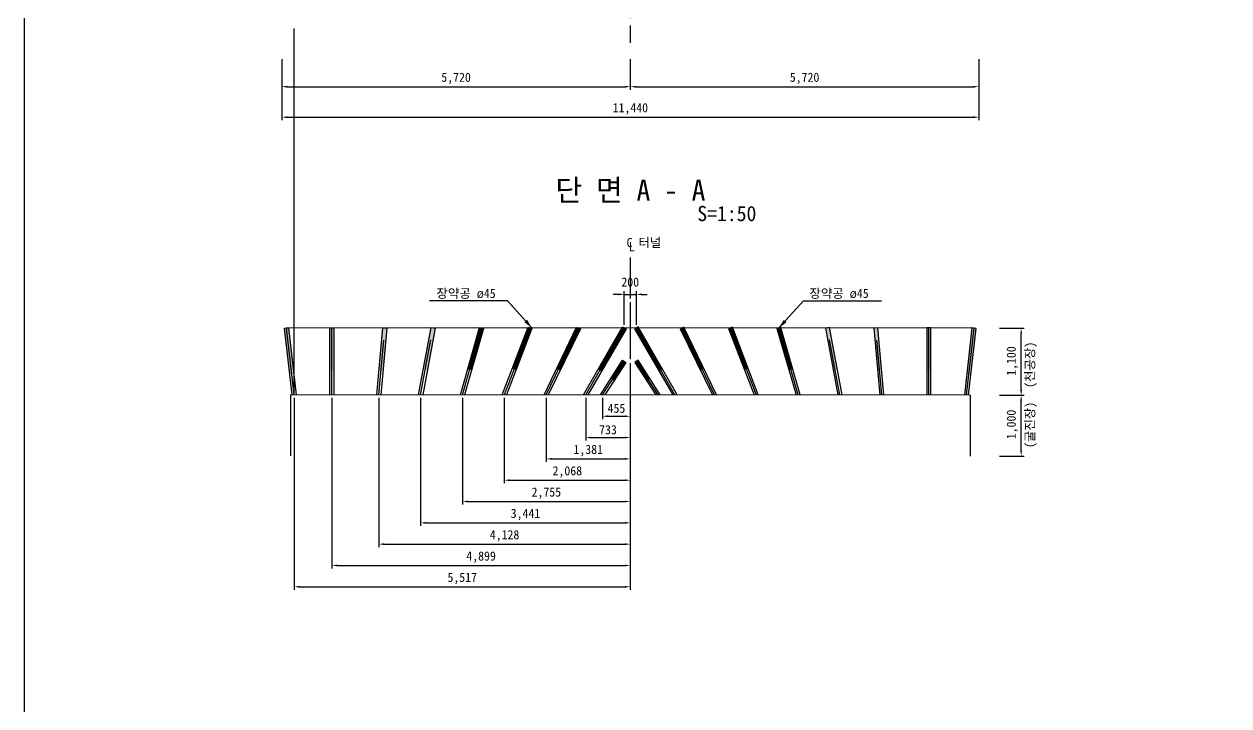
# Model space of a CAD drawing. Header units: millimetres. Extents: x -57518 to 189430, y -17322 to 123318.
# Drawn here: x 109830 to 129605, y 8760 to 19953 of the extents above; entities that cross this region are included whole.
import ezdxf
from ezdxf.enums import TextEntityAlignment as Align

# ---------------------------------------------------------------- set-up
doc = ezdxf.new("R2010")
doc.units = ezdxf.units.MM
doc.header["$LTSCALE"] = 500
doc.header["$PDMODE"] = 1
doc.linetypes.add('A-CENTR01', pattern=[2, 1.25, -0.25, 0.25, -0.25])
for name, color, linetype in [('CS-BLST', 4, 'Continuous'), ('CS-BLST-PATT', 1, 'Continuous'), ('CS-BLST-TEX3', 3, 'Continuous'), ('CS-CNTL', 1, 'A-CENTR01'), ('CS-DIML', 1, 'Continuous'), ('CS-DIMS', 1, 'Continuous'), ('CS-EXCV', 3, 'E-DIGLN01'), ('CS-LEAT', 3, 'Continuous'), ('CS-MISC', 2, 'Continuous'), ('CS-TEX1', 6, 'Continuous'), ('CS-TEXT', 3, 'Continuous'), ('CX-PAPR', 2, 'Continuous')]:
    doc.layers.add(name, color=color, linetype=linetype)
doc.styles.add('굴림체', font='')
doc.styles.get('굴림체').set_extended_font_data('GulimChe')
doc.linetypes.add('E-DIGLN01', pattern='A,0.9,-0.2,[19,kscals.shx,S=0.1,R=180,X=0,Y=0],0.9', length=2)
doc.dimstyles.new('DIM01-50', dxfattribs={"dimscale": 50, "dimtxt": 3, "dimasz": 1.8, "dimexe": 1, "dimexo": 1, "dimgap": 1, "dimtad": 1, "dimdec": 0, "dimzin": 9, "dimdsep": 46, "dimlunit": 6, "dimtxsty": '굴림체', "dimcen": 2.5, "dimclrt": 3, "dimadec": 4, "dimazin": 0, "dimtfac": 1, "dimtdec": 0, "dimtmove": 2, "dimatfit": 3, "dimfxl": 1, "dimtolj": 1, "dimtzin": 0, "dimarcsym": 0})

# ---------------------------------------------------------------- blocks, each defined once
blk = doc.blocks.new('*D270')
at = {"layer": 'CS-DIMS', "color": 0, "lineweight": -2, "transparency": 16777216}
for p, q in [((119324, 13815), (119324, 13465)), ((119780, 13815), (119780, 13465)), ((119414, 13515), (119690, 13515))]:
    blk.add_line(p, q, dxfattribs=at)
at = {"layer": 'CS-DIMS', "color": 0, "transparency": 16777216}
for points in [[(119414, 13530), (119414, 13500), (119324, 13515)], [(119690, 13530), (119690, 13500), (119780, 13515)]]:
    blk.add_solid(points, dxfattribs=at)
at = {"layer": 'Defpoints', "color": 0, "transparency": 16777216}
for p in [(119324, 13865, 0), (119780, 13865), (119780, 13515)]:
    blk.add_point(p, dxfattribs=at)
at = {"layer": 'CS-DIMS', "color": 3, "transparency": 16777216, "insert": (119552, 13645), "char_height": 150, "attachment_point": 5, "style": '굴림체'}
blk.add_mtext('\\A1;455', dxfattribs=at)
blk = doc.blocks.new('*D271')
at = {"layer": 'CS-DIMS', "color": 0, "lineweight": -2, "transparency": 16777216}
for p, q in [((119047, 13815), (119047, 13115)), ((119780, 13815), (119780, 13115)), ((119137, 13165), (119690, 13165))]:
    blk.add_line(p, q, dxfattribs=at)
at = {"layer": 'CS-DIMS', "color": 0, "transparency": 16777216}
for points in [[(119137, 13180), (119137, 13150), (119047, 13165)], [(119690, 13180), (119690, 13150), (119780, 13165)]]:
    blk.add_solid(points, dxfattribs=at)
at = {"layer": 'Defpoints', "color": 0, "transparency": 16777216}
for p in [(119047, 13865), (119780, 13865), (119780, 13165)]:
    blk.add_point(p, dxfattribs=at)
at = {"layer": 'CS-DIMS', "color": 3, "transparency": 16777216, "insert": (119413, 13292), "char_height": 150, "attachment_point": 5, "style": '굴림체'}
blk.add_mtext('\\A1;733', dxfattribs=at)
blk = doc.blocks.new('*D272')
at = {"layer": 'CS-DIMS', "color": 0, "lineweight": -2, "transparency": 16777216}
for p, q in [((118399, 13815), (118399, 12765)), ((119780, 13115), (119780, 12765)), ((118489, 12815), (119690, 12815))]:
    blk.add_line(p, q, dxfattribs=at)
at = {"layer": 'CS-DIMS', "color": 0, "transparency": 16777216}
for points in [[(118489, 12830), (118489, 12800), (118399, 12815)], [(119690, 12830), (119690, 12800), (119780, 12815)]]:
    blk.add_solid(points, dxfattribs=at)
at = {"layer": 'Defpoints', "color": 0, "transparency": 16777216}
for p in [(118399, 13865, 0), (119780, 13165), (119780, 12815)]:
    blk.add_point(p, dxfattribs=at)
at = {"layer": 'CS-DIMS', "color": 3, "transparency": 16777216, "insert": (119089, 12951), "char_height": 150, "attachment_point": 5, "style": '굴림체'}
blk.add_mtext('\\A1;1,381', dxfattribs=at)
blk = doc.blocks.new('*D273')
at = {"layer": 'CS-DIMS', "color": 0, "lineweight": -2, "transparency": 16777216}
for p, q in [((117712, 13815), (117712, 12415)), ((119780, 12765), (119780, 12415)), ((117802, 12465), (119690, 12465))]:
    blk.add_line(p, q, dxfattribs=at)
at = {"layer": 'CS-DIMS', "color": 0, "transparency": 16777216}
for points in [[(117802, 12480), (117802, 12450), (117712, 12465)], [(119690, 12480), (119690, 12450), (119780, 12465)]]:
    blk.add_solid(points, dxfattribs=at)
at = {"layer": 'Defpoints', "color": 0, "transparency": 16777216}
for p in [(117712, 13865, 0), (119780, 12815), (119780, 12465)]:
    blk.add_point(p, dxfattribs=at)
at = {"layer": 'CS-DIMS', "color": 3, "transparency": 16777216, "insert": (118746, 12601), "char_height": 150, "attachment_point": 5, "style": '굴림체'}
blk.add_mtext('\\A1;2,068', dxfattribs=at)
blk = doc.blocks.new('*D274')
at = {"layer": 'CS-DIMS', "color": 0, "lineweight": -2, "transparency": 16777216}
for p, q in [((117025, 13815), (117025, 12065)), ((119780, 12415), (119780, 12065)), ((117115, 12115), (119690, 12115))]:
    blk.add_line(p, q, dxfattribs=at)
at = {"layer": 'CS-DIMS', "color": 0, "transparency": 16777216}
for points in [[(117115, 12130), (117115, 12100), (117025, 12115)], [(119690, 12130), (119690, 12100), (119780, 12115)]]:
    blk.add_solid(points, dxfattribs=at)
at = {"layer": 'Defpoints', "color": 0, "transparency": 16777216}
for p in [(117025, 13865, 0), (119780, 12465), (119780, 12115)]:
    blk.add_point(p, dxfattribs=at)
at = {"layer": 'CS-DIMS', "color": 3, "transparency": 16777216, "insert": (118402, 12251), "char_height": 150, "attachment_point": 5, "style": '굴림체'}
blk.add_mtext('\\A1;2,755', dxfattribs=at)
blk = doc.blocks.new('*D275')
at = {"layer": 'CS-DIMS', "color": 0, "lineweight": -2, "transparency": 16777216}
for p, q in [((116338, 13815), (116338, 11715)), ((119780, 12065), (119780, 11715)), ((116428, 11765), (119690, 11765))]:
    blk.add_line(p, q, dxfattribs=at)
at = {"layer": 'CS-DIMS', "color": 0, "transparency": 16777216}
for points in [[(116428, 11780), (116428, 11750), (116338, 11765)], [(119690, 11780), (119690, 11750), (119780, 11765)]]:
    blk.add_solid(points, dxfattribs=at)
at = {"layer": 'Defpoints', "color": 0, "transparency": 16777216}
for p in [(116338, 13865, 0), (119780, 12115), (119780, 11765)]:
    blk.add_point(p, dxfattribs=at)
at = {"layer": 'CS-DIMS', "color": 3, "transparency": 16777216, "insert": (118059, 11901), "char_height": 150, "attachment_point": 5, "style": '굴림체'}
blk.add_mtext('\\A1;3,441', dxfattribs=at)
blk = doc.blocks.new('*D276')
at = {"layer": 'CS-DIMS', "color": 0, "lineweight": -2, "transparency": 16777216}
for p, q in [((125842, 14960), (126245, 14960)), ((126195, 13950), (126195, 14870)), ((125842, 13860), (126245, 13860))]:
    blk.add_line(p, q, dxfattribs=at)
at = {"layer": 'CS-DIMS', "color": 0, "transparency": 16777216}
for points in [[(126180, 14870), (126210, 14870), (126195, 14960)], [(126180, 13950), (126210, 13950), (126195, 13860)]]:
    blk.add_solid(points, dxfattribs=at)
at = {"layer": 'Defpoints', "color": 0, "transparency": 16777216}
for p in [(125792, 14960), (126195, 14960), (125792, 13860, 0)]:
    blk.add_point(p, dxfattribs=at)
at = {"layer": 'CS-DIMS', "color": 3, "transparency": 16777216, "insert": (126051, 14421), "char_height": 150, "attachment_point": 5, "rotation": 90, "style": '굴림체'}
blk.add_mtext('\\A1;1,100', dxfattribs=at)
blk = doc.blocks.new('*D277')
at = {"layer": 'CS-DIMS', "color": 0, "lineweight": -2, "transparency": 16777216}
for p, q in [((125842, 13860), (126245, 13860)), ((126195, 12950), (126195, 13770)), ((125842, 12860), (126245, 12860))]:
    blk.add_line(p, q, dxfattribs=at)
at = {"layer": 'CS-DIMS', "color": 0, "transparency": 16777216}
for points in [[(126180, 13770), (126210, 13770), (126195, 13860)], [(126180, 12950), (126210, 12950), (126195, 12860)]]:
    blk.add_solid(points, dxfattribs=at)
at = {"layer": 'Defpoints', "color": 0, "transparency": 16777216}
for p in [(125792, 13860), (126195, 13860), (125792, 12860)]:
    blk.add_point(p, dxfattribs=at)
at = {"layer": 'CS-DIMS', "color": 3, "transparency": 16777216, "insert": (126051, 13380), "char_height": 150, "attachment_point": 5, "rotation": 90, "style": '굴림체'}
blk.add_mtext('\\A1;1,000', dxfattribs=at)
blk = doc.blocks.new('*D278')
at = {"layer": 'CS-DIMS', "color": 0, "lineweight": -2, "transparency": 16777216}
for p, q in [((125842, 14960), (126245, 14960)), ((126195, 13950), (126195, 14870)), ((125842, 13860), (126245, 13860))]:
    blk.add_line(p, q, dxfattribs=at)
at = {"layer": 'CS-DIMS', "color": 0, "transparency": 16777216}
for points in [[(126180, 14870), (126210, 14870), (126195, 14960)], [(126180, 13950), (126210, 13950), (126195, 13860)]]:
    blk.add_solid(points, dxfattribs=at)
at = {"layer": 'Defpoints', "color": 0, "transparency": 16777216}
for p in [(125792, 14960), (126195, 14960), (125792, 13860, 0)]:
    blk.add_point(p, dxfattribs=at)
at = {"layer": 'CS-DIMS', "color": 3, "transparency": 16777216, "insert": (126051, 14421), "char_height": 150, "attachment_point": 5, "rotation": 90, "style": '굴림체'}
blk.add_mtext('\\A1;1,100', dxfattribs=at)
blk = doc.blocks.new('*D279')
at = {"layer": 'CS-DIMS', "color": 0, "lineweight": -2, "transparency": 16777216}
for p, q in [((125842, 13860), (126245, 13860)), ((126195, 12950), (126195, 13770)), ((125842, 12860), (126245, 12860))]:
    blk.add_line(p, q, dxfattribs=at)
at = {"layer": 'CS-DIMS', "color": 0, "transparency": 16777216}
for points in [[(126180, 13770), (126210, 13770), (126195, 13860)], [(126180, 12950), (126210, 12950), (126195, 12860)]]:
    blk.add_solid(points, dxfattribs=at)
at = {"layer": 'Defpoints', "color": 0, "transparency": 16777216}
for p in [(125792, 13860), (126195, 13860), (125792, 12860)]:
    blk.add_point(p, dxfattribs=at)
at = {"layer": 'CS-DIMS', "color": 3, "transparency": 16777216, "insert": (126051, 13380), "char_height": 150, "attachment_point": 5, "rotation": 90, "style": '굴림체'}
blk.add_mtext('\\A1;1,000', dxfattribs=at)
blk = doc.blocks.new('*D173')
at = {"layer": 'CS-DIMS', "color": 0, "lineweight": -2, "transparency": 16777216}
for p, q in [((114060, 19375), (114060, 18875)), ((119780, 19375), (119780, 18875)), ((114150, 18925), (119690, 18925))]:
    blk.add_line(p, q, dxfattribs=at)
at = {"layer": 'CS-DIMS', "color": 0, "transparency": 16777216}
for points in [[(114150, 18940), (114150, 18910), (114060, 18925)], [(119690, 18940), (119690, 18910), (119780, 18925)]]:
    blk.add_solid(points, dxfattribs=at)
at = {"layer": 'Defpoints', "color": 0, "transparency": 16777216}
for p in [(114060, 19425), (119780, 19425), (119780, 18925)]:
    blk.add_point(p, dxfattribs=at)
at = {"layer": 'CS-DIMS', "color": 3, "transparency": 16777216, "insert": (116920, 19061), "char_height": 150, "attachment_point": 5, "style": '굴림체'}
blk.add_mtext('\\A1;5,720', dxfattribs=at)
blk = doc.blocks.new('*D174')
at = {"layer": 'CS-DIMS', "color": 0, "lineweight": -2, "transparency": 16777216}
for p, q in [((119780, 19375), (119780, 18875)), ((125500, 19375), (125500, 18875)), ((119870, 18925), (125410, 18925))]:
    blk.add_line(p, q, dxfattribs=at)
at = {"layer": 'CS-DIMS', "color": 0, "transparency": 16777216}
for points in [[(119870, 18940), (119870, 18910), (119780, 18925)], [(125410, 18940), (125410, 18910), (125500, 18925)]]:
    blk.add_solid(points, dxfattribs=at)
at = {"layer": 'Defpoints', "color": 0, "transparency": 16777216}
for p in [(119780, 19425), (125500, 19425), (125500, 18925)]:
    blk.add_point(p, dxfattribs=at)
at = {"layer": 'CS-DIMS', "color": 3, "transparency": 16777216, "insert": (122640, 19061), "char_height": 150, "attachment_point": 5, "style": '굴림체'}
blk.add_mtext('\\A1;5,720', dxfattribs=at)
blk = doc.blocks.new('*D175')
at = {"layer": 'CS-DIMS', "color": 0, "lineweight": -2, "transparency": 16777216}
for p, q in [((114060, 18875), (114060, 18375)), ((125500, 18875), (125500, 18375)), ((114150, 18425), (125410, 18425))]:
    blk.add_line(p, q, dxfattribs=at)
at = {"layer": 'CS-DIMS', "color": 0, "transparency": 16777216}
for points in [[(114150, 18440), (114150, 18410), (114060, 18425)], [(125410, 18440), (125410, 18410), (125500, 18425)]]:
    blk.add_solid(points, dxfattribs=at)
at = {"layer": 'Defpoints', "color": 0, "transparency": 16777216}
for p in [(114060, 18925), (125500, 18925), (125500, 18425)]:
    blk.add_point(p, dxfattribs=at)
at = {"layer": 'CS-DIMS', "color": 3, "transparency": 16777216, "insert": (119780, 18561), "char_height": 150, "attachment_point": 5, "style": '굴림체'}
blk.add_mtext('\\A1;11,440', dxfattribs=at)
blk = doc.blocks.new('*D202')
at = {"layer": 'CS-DIMS', "color": 0, "lineweight": -2, "transparency": 16777216}
for p, q in [((119589, 15516), (119499, 15516)), ((119679, 15015), (119679, 15566)), ((119679, 15516), (119879, 15516)), ((119879, 15015), (119879, 15566)), ((119969, 15516), (120059, 15516))]:
    blk.add_line(p, q, dxfattribs=at)
at = {"layer": 'CS-DIMS', "color": 0, "transparency": 16777216}
for points in [[(119589, 15531), (119589, 15501), (119679, 15516)], [(119969, 15531), (119969, 15501), (119879, 15516)]]:
    blk.add_solid(points, dxfattribs=at)
at = {"layer": 'Defpoints', "color": 0, "transparency": 16777216}
for p in [(119879, 15516), (119679, 14965), (119879, 14965)]:
    blk.add_point(p, dxfattribs=at)
at = {"layer": 'CS-DIMS', "color": 3, "transparency": 16777216, "insert": (119779, 15717), "char_height": 150, "attachment_point": 5, "style": '굴림체'}
blk.add_mtext('\\A1;200', dxfattribs=at)
blk = doc.blocks.new('*D203')
at = {"layer": 'CS-DIMS', "color": 0, "lineweight": -2, "transparency": 16777216}
for p, q in [((115652, 13815), (115652, 11365)), ((119780, 11715), (119780, 11365)), ((115742, 11415), (119690, 11415))]:
    blk.add_line(p, q, dxfattribs=at)
at = {"layer": 'CS-DIMS', "color": 0, "transparency": 16777216}
for points in [[(115742, 11430), (115742, 11400), (115652, 11415)], [(119690, 11430), (119690, 11400), (119780, 11415)]]:
    blk.add_solid(points, dxfattribs=at)
at = {"layer": 'Defpoints', "color": 0, "transparency": 16777216}
for p in [(115652, 13865, 0), (119780, 11765), (119780, 11415)]:
    blk.add_point(p, dxfattribs=at)
at = {"layer": 'CS-DIMS', "color": 3, "transparency": 16777216, "insert": (117716, 11551), "char_height": 150, "attachment_point": 5, "style": '굴림체'}
blk.add_mtext('\\A1;4,128', dxfattribs=at)
blk = doc.blocks.new('*D204')
at = {"layer": 'CS-DIMS', "color": 0, "lineweight": -2, "transparency": 16777216}
for p, q in [((114881, 13815), (114881, 11015)), ((119780, 11365), (119780, 11015)), ((114971, 11065), (119690, 11065))]:
    blk.add_line(p, q, dxfattribs=at)
at = {"layer": 'CS-DIMS', "color": 0, "transparency": 16777216}
for points in [[(114971, 11080), (114971, 11050), (114881, 11065)], [(119690, 11080), (119690, 11050), (119780, 11065)]]:
    blk.add_solid(points, dxfattribs=at)
at = {"layer": 'Defpoints', "color": 0, "transparency": 16777216}
for p in [(114881, 13865, 0), (119780, 11415), (119780, 11065)]:
    blk.add_point(p, dxfattribs=at)
at = {"layer": 'CS-DIMS', "color": 3, "transparency": 16777216, "insert": (117331, 11201), "char_height": 150, "attachment_point": 5, "style": '굴림체'}
blk.add_mtext('\\A1;4,899', dxfattribs=at)
blk = doc.blocks.new('*D205')
at = {"layer": 'CS-DIMS', "color": 0, "lineweight": -2, "transparency": 16777216}
for p, q in [((114263, 13815), (114263, 10665)), ((119780, 11015), (119780, 10665)), ((114353, 10715), (119690, 10715))]:
    blk.add_line(p, q, dxfattribs=at)
at = {"layer": 'CS-DIMS', "color": 0, "transparency": 16777216}
for points in [[(114353, 10730), (114353, 10700), (114263, 10715)], [(119690, 10730), (119690, 10700), (119780, 10715)]]:
    blk.add_solid(points, dxfattribs=at)
at = {"layer": 'Defpoints', "color": 0, "transparency": 16777216}
for p in [(114263, 13865, 0), (119780, 11065), (119780, 10715)]:
    blk.add_point(p, dxfattribs=at)
at = {"layer": 'CS-DIMS', "color": 3, "transparency": 16777216, "insert": (117021, 10851), "char_height": 150, "attachment_point": 5, "style": '굴림체'}
blk.add_mtext('\\A1;5,517', dxfattribs=at)

msp = doc.modelspace()

# ---------------------------------------------------------------- linework, layer by layer
at = {"layer": 'CS-BLST'}
for p, q in [((114263, 13865, 0), (114137.6, 14965, 0)), ((114881.2, 13865, 0), (114881.2, 14965, 0)), ((118134.4, 14965.3, 0), (117711.9, 13865.3, 0)), ((121425, 14965.3, 0), (121847.5, 13865.4, 0)), ((124678.1, 13862.8, 0), (124677.9, 14964, 0)), ((125296.4, 13861.5, 0), (125421.4, 14961.5, 0)), ((114881.2, 13865, 0), (114881.2, 14765, 0)), ((115651.6, 13865.3, 0), (115731.7, 14766, 0)), ((116338.4, 13865.3, 0), (116507.6, 14768.7, 0)), ((123221.1, 13865.4, 0), (123051.8, 14768.8, 0)), ((123907.9, 13865.5, 0), (123827.7, 14766.2, 0)), ((124678.1, 13864, 0), (124677.9, 14764, 0))]:
    msp.add_line(p, q, dxfattribs=at)
at = {"layer": 'CS-BLST', "elevation": 0}
for points in [[(114229, 13865), (114104.1, 14961.1), (114171.2, 14968.8), (114296.9, 13865)], [(114847.5, 13865), (114847.5, 14965), (114915, 14965), (114915, 13865)], [(115617.7, 13865.3), (115715.8, 14968.3), (115783.1, 14962.3), (115685.5, 13865.3)], [(116304, 13865.3), (116511.3, 14971.5), (116577.6, 14959), (116372.7, 13865.3)], [(116991.9, 13865.3), (117306.9, 14974.3), (117372.6, 14956.1), (117058.5, 13865.3)], [(117025.2, 13865.3), (117339.4, 14965.3)], [(117678.5, 13865.3), (118103.1, 14977.3), (118165.8, 14953.2), (117745.6, 13865.3)], [(118364.6, 13865.3), (118899.1, 14980), (118959.8, 14950.5), (118432.9, 13865.3)], [(118398.7, 13865.3), (118929.4, 14965.3)], [(119012.4, 13865.3), (119650.3, 14981.9), (119709, 14948.5), (119081.5, 13865.3)], [(119047, 13865.3), (119679.8, 14965.3)], [(120547.2, 13865.5), (119909.1, 14982), (119850.3, 14948.5), (120478.1, 13865.4)], [(120512.6, 13865.4), (119879.5, 14965.3)], [(121194.9, 13865.3), (120660.3, 14980.1), (120599.7, 14950.5), (121126.5, 13865.3)], [(121160.7, 13865.3), (120630, 14965.3)], [(121881, 13865.4), (121456.3, 14977.4), (121393.6, 14953.3), (121813.8, 13865.4)], [(122567.5, 13865.4), (122252.6, 14974.5), (122186.8, 14956.3), (122501, 13865.4)], [(122534.3, 13865.4), (122220, 14965.4)], [(123255.4, 13865.4), (123048.2, 14971.6), (122981.8, 14959.2), (123186.8, 13865.4)], [(123941.8, 13865.5), (123843.6, 14968.4), (123776.4, 14962.5), (123874, 13865.5)], [(124711.9, 13864), (124711.6, 14964), (124644.1, 14964), (124644.4, 13864)], [(125330.4, 13861.5), (125455, 14957.7), (125387.9, 14965.3), (125262.4, 13861.4)], [(119288.5, 13865.3), (119650.9, 14433.8), (119707.8, 14397), (119360.1, 13865.3)], [(119324.4, 13865.3), (119679.7, 14415.5)], [(120271.1, 13865.4), (119908.6, 14433.8), (119851.7, 14397), (120199.5, 13865.4)], [(120235.3, 13865.4), (119879.8, 14415.5)]]:
    msp.add_lwpolyline(points, dxfattribs=at)
at = {"layer": 'CS-BLST-PATT', "const_width": 67.5, "elevation": 0}
for points in [[(117339.4, 14965.3), (117143.2, 14278.5)], [(118134.4, 14965.3), (117873, 14284.7)], [(118929.4, 14965.3), (118598, 14278.4)], [(119679.8, 14965.3), (119277.4, 14265.8)], [(119879.5, 14965.3), (120282.1, 14265.9)], [(120630, 14965.3), (120961.4, 14278.4)], [(121425, 14965.3), (121686.4, 14284.8)], [(122220, 14965.4), (122416.2, 14278.7)], [(119679.7, 14415.5), (119483.9, 14112.2)], [(119879.8, 14415.5), (120075.7, 14112.3)]]:
    msp.add_lwpolyline(points, dxfattribs=at)
at = {"layer": 'CS-BLST-PATT'}
for points in [[(114104.1, 14961.1, 0), (114171.2, 14968.8, 0), (114190.2, 14205.4, 0), (114257.3, 14213, 0)], [(114847.5, 14965, 0), (114915, 14965, 0), (114847.5, 14265.5, 0), (114915, 14265.5, 0)], [(115715.8, 14968.3, 0), (115783.1, 14962.3, 0), (115653.8, 14271.5, 0), (115721.1, 14265.5, 0)], [(116511.3, 14971.5, 0), (116577.6, 14959, 0), (116382.5, 14283.9, 0), (116448.8, 14271.5, 0)], [(123048.2, 14971.6, 0), (122981.8, 14959.2, 0), (123177, 14284.1, 0), (123110.6, 14271.7, 0)], [(123843.6, 14968.4, 0), (123776.4, 14962.5, 0), (123905.6, 14271.7, 0), (123838.4, 14265.7, 0)], [(124711.6, 14964, 0), (124644.1, 14964, 0), (124711.8, 14264.5, 0), (124644.3, 14264.5, 0)], [(125455, 14957.7, 0), (125387.9, 14965.3, 0), (125369.1, 14201.9, 0), (125302, 14209.5, 0)]]:
    msp.add_solid(points, dxfattribs=at)
at = {"layer": 'CS-CNTL'}
for p, q in [((119779.7, 29928, 0), (119779.7, 19647, 0)), ((119779.7, 16118.8, 0), (119779.8, 10715.3))]:
    msp.add_line(p, q, dxfattribs=at)
at = {"layer": 'CS-CNTL', "ltscale": 0.5}
msp.add_line((119779.7, 15887.4, 0), (119779.7, 13202.2, 0), dxfattribs=at)
at = {"layer": 'CS-DIML'}
for p, q in [((117762, 15411.8, 0), (116484.4, 15411.8, 0)), ((117762, 15411.8, 0), (118164.4, 14965.7, 0)), ((122622.3, 15411.6, 0), (122220, 14965.4, 0)), ((122622.3, 15411.6, 0), (123900, 15411.6, 0))]:
    msp.add_line(p, q, dxfattribs=at)
for points in [[(118164.4, 14965.7, 0), (118041.7, 15057, 0), (118086.2, 15097.2, 0)], [(122220, 14965.4, 0), (122342.7, 15056.7, 0), (122298.2, 15096.9, 0)]]:
    msp.add_solid(points, dxfattribs=at)
at = {"layer": 'CS-EXCV'}
for p, q in [((125421.3, 14960.1, 0), (114137.6, 14965, 0)), ((125358.8, 13860.1, 0), (114200.5, 13865, 0)), ((114200.5, 13865, 0), (114200.5, 12865, 0)), ((125358.8, 13860.1, 0), (125359, 12861.4, 0))]:
    msp.add_line(p, q, dxfattribs=at)
at = {"layer": 'CS-MISC'}
msp.add_line((114263, 13865, 0), (114263, 19880.2, 0), dxfattribs=at)
at = {"layer": 'CX-PAPR', "elevation": 0}
msp.add_lwpolyline([(109829.7, 8477.8), (149629.7, 8477.8), (149629.7, 34277.8), (109829.7, 34277.8)], close=True, dxfattribs=at)

# ---------------------------------------------------------------- texts
at = {"layer": 'CS-BLST-TEX3', "char_height": 150, "width": 10.273, "attachment_point": 5, "rotation": 90, "style": '굴림체'}
for s, insert in [('\\A1;(천공장)', (126357.3, 14359.2, 0)), ('\\A1;(굴진장)', (126357.3, 13372.8))]:
    msp.add_mtext(s, dxfattribs=dict(at, insert=insert))
at = {"layer": 'CS-LEAT', "style": '굴림체'}
msp.add_text('장약공 ø45', height=150, dxfattribs=at).set_placement((116597.1, 15457.4, 0))
msp.add_text('장약공 ø45', height=150, rotation=0.00277, dxfattribs=at).set_placement((122719.1, 15457.1, 0))
at = {"layer": 'CS-TEX1', "style": '굴림체'}
msp.add_text('단 면 A - A', height=350, dxfattribs=at).set_placement((119782, 17051.7, 0), align=Align.CENTER)
at = {"layer": 'CS-TEXT', "style": '굴림체'}
for s, height, p in [('S=1:50', 250, (120879.7, 16718, 0)), ('C 터널', 150, (119718.3, 16291.4, 0)), ('L', 150, (119755.7, 16224, 0))]:
    msp.add_text(s, height=height, dxfattribs=at).set_placement(p)

# ---------------------------------------------------------------- dimensions: what is measured, and where the dimension line sits
at = {"layer": 'CS-DIMS'}
for base, p1, p2, picture, middle in [((119779.7, 18924.8, 0), (114059.6, 19424.8, 0), (119779.7, 19424.8, 0), '*D173', (116919.6, 19060.8, 0)), ((125499.8, 18924.8, 0), (119779.7, 19424.8, 0), (125499.8, 19424.8, 0), '*D174', (122639.7, 19060.8, 0)), ((125499.8, 18424.8, 0), (114059.6, 18924.8, 0), (125499.8, 18924.8, 0), '*D175', (119779.7, 18560.9, 0)), ((119779.8, 10715), (114263, 13865, 0), (119779.8, 11065.3), '*D205', (117021.4, 10851.1)), ((119779.8, 11065), (114881.2, 13865, 0), (119779.8, 11415.3), '*D204', (117330.5, 11201.1)), ((119779.8, 11415.3), (115651.6, 13865.3, 0), (119779.8, 11765.3), '*D203', (117715.7, 11551.4)), ((119779.8, 11765.3), (116338.4, 13865.3, 0), (119779.8, 12115.3), '*D275', (118059.1, 11901.4)), ((119779.8, 12115.3), (117025.2, 13865.3, 0), (119779.8, 12465.3), '*D274', (118402.5, 12251.3)), ((119779.8, 12465.3), (117711.9, 13865.3, 0), (119779.8, 12815.3), '*D273', (118745.9, 12601.3)), ((119779.8, 12815.3), (118398.7, 13865.3, 0), (119779.8, 13165.3), '*D272', (119089.3, 12951.4)), ((119779.8, 13165.3), (119047, 13865.3), (119779.8, 13865.3), '*D271', (119413.4, 13292.2))]:
    dim = msp.add_linear_dim(base=base, p1=p1, p2=p2, dimstyle='DIM01-50', dxfattribs=at)
    dim.commit()
    dim.dimension.update_dxf_attribs({"geometry": picture, "text_midpoint": middle})
dim = msp.add_linear_dim(base=(119879.4, 15515.6, 0), p1=(119679.4, 14965.3, 0), p2=(119879.4, 14965.3, 0), text='200', dimstyle='DIM01-50', dxfattribs=at)
dim.commit()
dim.dimension.update_dxf_attribs({"geometry": '*D202', "text_midpoint": (119779.4, 15717.3, 0)})
for base, p1, p2, text, picture, middle in [((126195.4, 14960.1, 0), (125792.4, 13860.1), (125792.4, 14960.1, 0), '1,100', '*D276', (126051.4, 14420.6, 0)), ((126195.4, 14960.1, 0), (125792.4, 13860.1), (125792.4, 14960.1, 0), '1,100', '*D278', (126051.4, 14420.6, 0)), ((126195.4, 13860.1), (125792.4, 12860.1), (125792.4, 13860.1), '1,000', '*D277', (126051.4, 13379.6)), ((126195.4, 13860.1), (125792.4, 12860.1), (125792.4, 13860.1), '1,000', '*D279', (126051.4, 13379.6))]:
    dim = msp.add_linear_dim(base=base, p1=p1, p2=p2, angle=90, text=text, dimstyle='DIM01-50', dxfattribs=at)
    dim.commit()
    dim.dimension.update_dxf_attribs({"geometry": picture, "text_midpoint": middle, "dimtype": 160})
dim = msp.add_linear_dim(base=(119779.8, 13515.3), p1=(119324.4, 13865.3, 0), p2=(119779.8, 13865.3), dimstyle='DIM01-50', dxfattribs=at)
dim.commit()
dim.dimension.update_dxf_attribs({"geometry": '*D270', "text_midpoint": (119552.1, 13644.6), "dimtype": 160})

doc.saveas('drawing.dxf')
